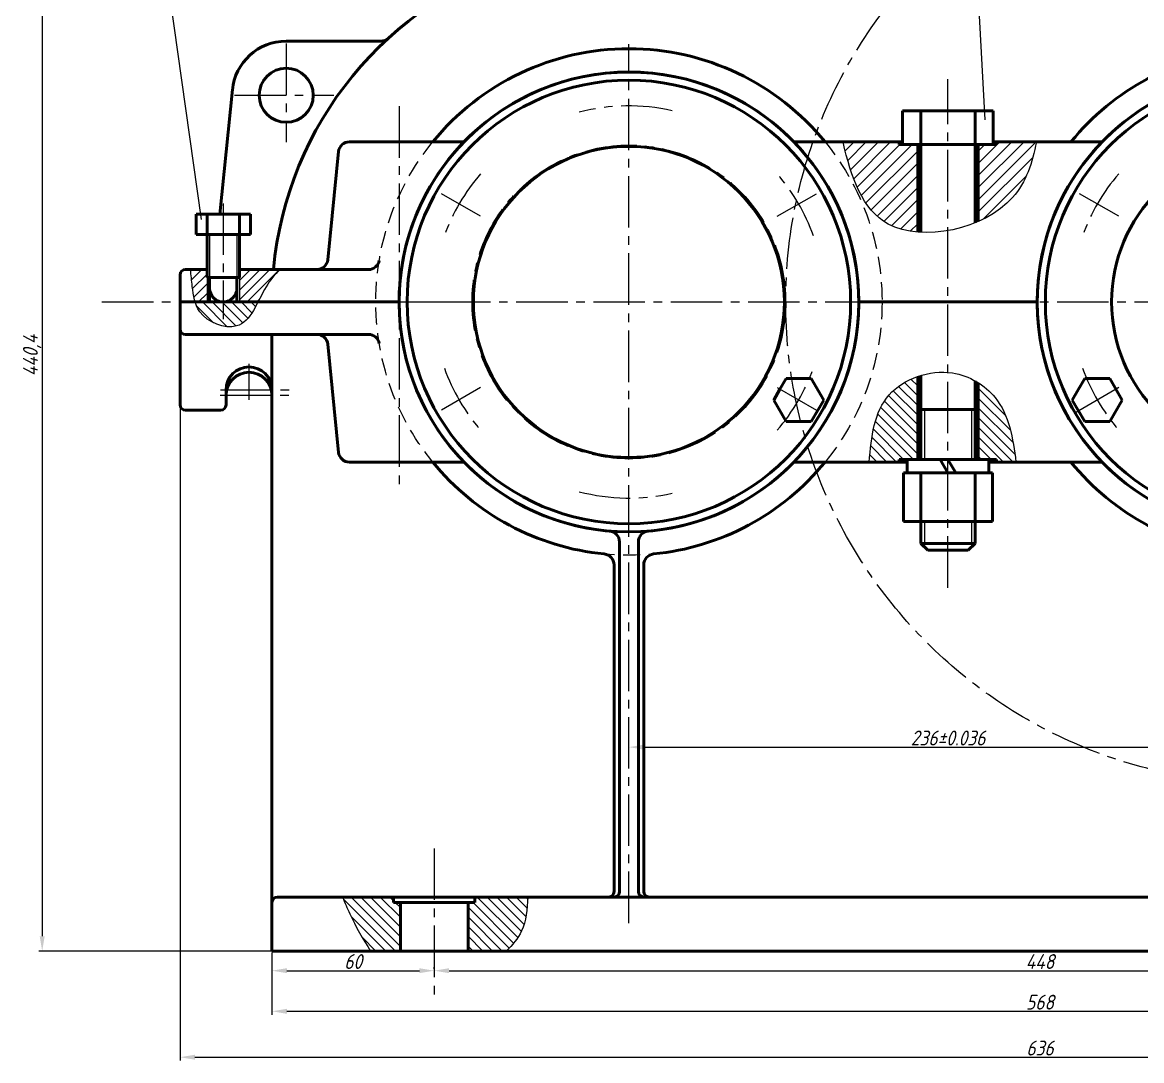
# Model space of a CAD drawing. Header units: millimetres. Extents: x 193 to 2720, y 325 to 2799.
# Drawn here: x 192.8 to 606.7, y 1022.8 to 1406.6 of the extents above; entities that cross this region are included whole.
import ezdxf

# ---------------------------------------------------------------- set-up
doc = ezdxf.new("R2010")
doc.units = ezdxf.units.MM
doc.linetypes.add('CENTER2', pattern=[28.575, 19.05, -3.175, 3.175, -3.175])
doc.linetypes.add('DASHED2', pattern=[9.525, 6.35, -3.175])
for name, color, linetype in [('标注', 191, 'Continuous'), ('点划线', 151, 'CENTER2'), ('细实线', 7, 'Continuous'), ('虚线', 7, 'DASHED2')]:
    doc.layers.add(name, color=color, linetype=linetype)
doc.layers.add('粗实线', color=7, linetype='Continuous', lineweight=50)
doc.styles.get("Standard").update_dxf_attribs({"font": 'gbeitc.shx', "bigfont": 'gbcbig.shx'})
doc.dimstyles.new('副本 ISO-25', dxfattribs={"dimtxt": 5.5, "dimasz": 5.5, "dimexe": 1.25, "dimexo": 0.625, "dimtad": 1, "dimtoh": 1, "dimtxsty": 'Standard', "dimcen": 2.5, "dimadec": 0, "dimazin": 0, "dimtfac": 1, "dimtmove": 0, "dimatfit": 3, "dimfxl": 1, "dimarcsym": 0})

# ---------------------------------------------------------------- blocks, each defined once
blk = doc.blocks.new('*D13')
at = {"layer": 'Defpoints', "color": 0, "transparency": 16777216}
for p in [(285.07, 1063.25), (345.07, 1056.02), (345.07, 1056.02)]:
    blk.add_point(p, dxfattribs=at)
at = {"layer": '标注', "color": 0, "lineweight": -2, "transparency": 16777216}
for p, q in [((285.07, 1062.62), (285.07, 1054.77)), ((290.57, 1056.02), (339.57, 1056.02)), ((345.07, 1056.65), (345.07, 1057.27))]:
    blk.add_line(p, q, dxfattribs=at)
at = {"layer": '标注', "color": 0, "transparency": 16777216}
for points in [[(290.57, 1056.94), (290.57, 1055.11), (285.07, 1056.02)], [(339.57, 1056.94), (339.57, 1055.11), (345.07, 1056.02)]]:
    blk.add_solid(points, dxfattribs=at)
at = {"layer": '标注', "color": 0, "transparency": 16777216, "insert": (315.07, 1059.4), "char_height": 5.5, "attachment_point": 5}
blk.add_mtext('60', dxfattribs=at)
blk = doc.blocks.new('*D14')
at = {"layer": 'Defpoints', "color": 0, "transparency": 16777216}
for p in [(345.07, 1056.02), (793.07, 1056.02), (793.07, 1056.02)]:
    blk.add_point(p, dxfattribs=at)
at = {"layer": '标注', "color": 0, "lineweight": -2, "transparency": 16777216}
for p, q in [((345.07, 1056.65), (345.07, 1057.27)), ((350.57, 1056.02), (787.57, 1056.02)), ((793.07, 1056.65), (793.07, 1057.27))]:
    blk.add_line(p, q, dxfattribs=at)
at = {"layer": '标注', "color": 0, "transparency": 16777216}
for points in [[(350.57, 1056.94), (350.57, 1055.11), (345.07, 1056.02)], [(787.57, 1056.94), (787.57, 1055.11), (793.07, 1056.02)]]:
    blk.add_solid(points, dxfattribs=at)
at = {"layer": '标注', "color": 0, "transparency": 16777216, "insert": (569.07, 1059.4), "char_height": 5.5, "attachment_point": 5}
blk.add_mtext('448', dxfattribs=at)
blk = doc.blocks.new('*D15')
at = {"layer": 'Defpoints', "color": 0, "transparency": 16777216}
for p in [(285.07, 1063.25), (853.07, 1063.25), (853.07, 1041.01)]:
    blk.add_point(p, dxfattribs=at)
at = {"layer": '标注', "color": 0, "lineweight": -2, "transparency": 16777216}
for p, q in [((285.07, 1062.62), (285.07, 1039.76)), ((853.07, 1062.62), (853.07, 1039.76)), ((290.57, 1041.01), (847.57, 1041.01))]:
    blk.add_line(p, q, dxfattribs=at)
at = {"layer": '标注', "color": 0, "transparency": 16777216}
for points in [[(290.57, 1041.93), (290.57, 1040.09), (285.07, 1041.01)], [(847.57, 1041.93), (847.57, 1040.09), (853.07, 1041.01)]]:
    blk.add_solid(points, dxfattribs=at)
at = {"layer": '标注', "color": 0, "transparency": 16777216, "insert": (569.07, 1044.38), "char_height": 5.5, "attachment_point": 5}
blk.add_mtext('568', dxfattribs=at)
blk = doc.blocks.new('*D16')
at = {"layer": 'Defpoints', "color": 0, "transparency": 16777216}
for p in [(887.07, 1267.25), (251.07, 1265.25), (887.07, 1024.03)]:
    blk.add_point(p, dxfattribs=at)
at = {"layer": '标注', "color": 0, "lineweight": -2, "transparency": 16777216}
for p, q in [((887.07, 1266.62), (887.07, 1022.78)), ((251.07, 1264.62), (251.07, 1022.78)), ((256.57, 1024.03), (881.57, 1024.03))]:
    blk.add_line(p, q, dxfattribs=at)
at = {"layer": '标注', "color": 0, "transparency": 16777216}
for points in [[(256.57, 1024.95), (256.57, 1023.11), (251.07, 1024.03)], [(881.57, 1024.95), (881.57, 1023.11), (887.07, 1024.03)]]:
    blk.add_solid(points, dxfattribs=at)
at = {"layer": '标注', "color": 0, "transparency": 16777216, "insert": (569.07, 1027.4), "char_height": 5.5, "attachment_point": 5}
blk.add_mtext('636', dxfattribs=at)
blk = doc.blocks.new('*D17')
at = {"layer": 'Defpoints', "color": 0, "transparency": 16777216}
for p in [(564.91, 1503.64), (200.1, 1063.25), (564.91, 1063.25)]:
    blk.add_point(p, dxfattribs=at)
at = {"layer": '标注', "color": 0, "lineweight": -2, "transparency": 16777216}
for p, q in [((564.29, 1503.64), (198.85, 1503.64)), ((200.1, 1498.14), (200.1, 1068.75)), ((564.29, 1063.25), (198.85, 1063.25))]:
    blk.add_line(p, q, dxfattribs=at)
at = {"layer": '标注', "color": 0, "transparency": 16777216}
for points in [[(199.18, 1498.14), (201.02, 1498.14), (200.1, 1503.64)], [(199.18, 1068.75), (201.02, 1068.75), (200.1, 1063.25)]]:
    blk.add_solid(points, dxfattribs=at)
at = {"layer": '标注', "color": 0, "transparency": 16777216, "insert": (196.38, 1283.45), "char_height": 5.5, "attachment_point": 5, "rotation": 90}
blk.add_mtext('440,4', dxfattribs=at)
blk = doc.blocks.new('*D25')
at = {"layer": 'Defpoints', "color": 0, "transparency": 16777216}
for p in [(417.07, 1138.67), (653.07, 1138.67), (653.07, 1138.67)]:
    blk.add_point(p, dxfattribs=at)
at = {"layer": '标注', "color": 0, "lineweight": -2, "transparency": 16777216}
for p, q in [((417.07, 1139.29), (417.07, 1139.92)), ((422.57, 1138.67), (647.57, 1138.67)), ((653.07, 1139.29), (653.07, 1139.92))]:
    blk.add_line(p, q, dxfattribs=at)
at = {"layer": '标注', "color": 0, "transparency": 16777216}
for points in [[(422.57, 1139.59), (422.57, 1137.75), (417.07, 1138.67)], [(647.57, 1139.59), (647.57, 1137.75), (653.07, 1138.67)]]:
    blk.add_solid(points, dxfattribs=at)
at = {"layer": '标注', "color": 0, "transparency": 16777216, "insert": (535.07, 1142.04), "char_height": 5.5, "attachment_point": 5}
blk.add_mtext('236%%P0.036', dxfattribs=at)

msp = doc.modelspace()

# ---------------------------------------------------------------- hatches: boundary and pattern name
at = {"layer": '细实线', "transparency": 33554687}
h = msp.add_hatch(dxfattribs=at)
h.set_pattern_fill('ANSI31', color=256)
edge = h.paths.add_edge_path()
edge.add_spline(control_points=[(546.2728, 1333.0143), (551.2375, 1335.2093), (562.5619, 1342.859), (566.278, 1354.7721), (567.7457, 1362.4424)], knot_values=[8.82609445, 8.82609445, 8.82609445, 8.82609445, 23.45830684, 46.04172414, 46.04172414, 46.04172414, 46.04172414], degree=3, periodic=0)
edge.add_line((567.7457, 1362.4424), (553.0728, 1362.4424))
edge.add_line((553.0728, 1362.4424), (553.0728, 1361.4424))
edge.add_line((553.0728, 1361.4424), (546.2728, 1361.4424))
edge.add_line((546.2728, 1361.4424), (546.2728, 1333.0143))
edge = h.paths.add_edge_path()
edge.add_line((523.8728, 1361.4424), (517.0728, 1361.4424))
edge.add_line((517.0728, 1361.4424), (517.0728, 1362.4424))
edge.add_line((517.0728, 1362.4424), (496.2503, 1362.4424))
edge.add_spline(control_points=[(496.2503, 1362.4424), (499.3177, 1349.3056), (504.6283, 1333.3728), (519.8538, 1329.3643), (523.8728, 1329.0239)], knot_values=[66.87109506, 66.87109506, 66.87109506, 66.87109506, 102.34461932, 113.92729236, 113.92729236, 113.92729236, 113.92729236], degree=3, periodic=0)
edge.add_line((523.8728, 1329.0239), (523.8728, 1361.4424))
h.paths.add_polyline_path([(560.0379, 1245.3059), (560.1901, 1244.0532), (560.1737, 1244.1906), (560.1572, 1244.3279), (560.1407, 1244.4653), (560.1242, 1244.6025), (560.1075, 1244.7398), (560.0908, 1244.877), (560.074, 1245.0141), (560.0571, 1245.1512), (560.0401, 1245.2882)])
h.paths.add_polyline_path([(552.629, 1267.7315), (552.5486, 1267.8318), (553.2604, 1266.9025), (553.2506, 1266.916), (553.1749, 1267.0191), (553.0987, 1267.1219), (553.0219, 1267.2244), (552.9445, 1267.3265), (552.8666, 1267.4282), (552.788, 1267.5297), (552.7088, 1267.6307)])
h.paths.add_polyline_path([(551.7868, 1268.7317), (552.5486, 1267.8318), (552.4676, 1267.9319), (552.386, 1268.0315), (552.3038, 1268.1309), (552.221, 1268.2298), (552.1376, 1268.3284), (552.0536, 1268.4266), (551.969, 1268.5245), (551.8839, 1268.622), (551.7981, 1268.7191)])
h.paths.add_polyline_path([(558.9177, 1252.5698), (558.8917, 1252.7016), (559.1208, 1251.4931), (559.1177, 1251.5105), (559.0935, 1251.6434), (559.0691, 1251.7761), (559.0444, 1251.9088), (559.0196, 1252.0412), (558.9945, 1252.1736), (558.9691, 1252.3058), (558.9436, 1252.4379)])
h.paths.add_polyline_path([(558.6422, 1253.8982), (558.8917, 1252.7016), (558.8654, 1252.8333), (558.8389, 1252.9648), (558.8121, 1253.0962), (558.785, 1253.2274), (558.7577, 1253.3585), (558.7302, 1253.4894), (558.7024, 1253.6202), (558.6743, 1253.7508), (558.6459, 1253.8813)])
h.paths.add_polyline_path([(550.9762, 1269.6003), (551.7845, 1268.7343), (551.7118, 1268.8158), (551.6248, 1268.9121), (551.5373, 1269.0081), (551.4493, 1269.1037), (551.3606, 1269.1989), (551.2714, 1269.2937), (551.1816, 1269.388), (551.0913, 1269.482), (551.0004, 1269.5756)])
h.paths.add_polyline_path([(558.3701, 1255.0822), (558.6414, 1253.9017), (558.6173, 1254.0116), (558.5884, 1254.1417), (558.5593, 1254.2717), (558.5298, 1254.4016), (558.5001, 1254.5312), (558.4701, 1254.6607), (558.4398, 1254.7901), (558.4092, 1254.9193), (558.3783, 1255.0483)])
h.paths.add_polyline_path([(559.1215, 1251.4895), (559.3318, 1250.2736), (559.3259, 1250.3092), (559.3036, 1250.4431), (559.2811, 1250.577), (559.2583, 1250.7107), (559.2354, 1250.8443), (559.2123, 1250.9778), (559.189, 1251.1112), (559.1654, 1251.2444), (559.1416, 1251.3775)])
h.paths.add_polyline_path([(553.2624, 1266.8997), (553.9239, 1265.9448), (553.9054, 1265.9729), (553.8349, 1266.079), (553.7638, 1266.1848), (553.6922, 1266.2902), (553.62, 1266.3954), (553.5473, 1266.5002), (553.474, 1266.6046), (553.4001, 1266.7088), (553.3256, 1266.8125)])
h.paths.add_polyline_path([(550.1192, 1270.4352), (550.9721, 1269.6044), (550.909, 1269.6688), (550.817, 1269.7616), (550.7244, 1269.8539), (550.6314, 1269.9459), (550.5377, 1270.0374), (550.4436, 1270.1285), (550.3489, 1270.2192), (550.2537, 1270.3094), (550.1579, 1270.3993)])
h.paths.add_polyline_path([(558.0731, 1256.2525), (558.3687, 1255.088), (558.3471, 1255.1771), (558.3157, 1255.3058), (558.2839, 1255.4342), (558.2518, 1255.5626), (558.2194, 1255.6907), (558.1867, 1255.8186), (558.1537, 1255.9464), (558.1204, 1256.074), (558.0867, 1256.2014)])
h.paths.add_polyline_path([(559.3328, 1250.2676), (559.5268, 1249.0443), (559.5185, 1249.0988), (559.4978, 1249.2337), (559.477, 1249.3685), (559.4559, 1249.5032), (559.4347, 1249.6378), (559.4133, 1249.7723), (559.3918, 1249.9067), (559.37, 1250.0409), (559.3481, 1250.1751)])
h.paths.add_polyline_path([(553.927, 1265.94), (554.5413, 1264.9598), (554.5151, 1265.0038), (554.4495, 1265.1127), (554.3834, 1265.2213), (554.3167, 1265.3296), (554.2495, 1265.4376), (554.1818, 1265.5453), (554.1135, 1265.6527), (554.0447, 1265.7598), (553.9753, 1265.8665)])
h.paths.add_polyline_path([(549.218, 1271.2341), (550.114, 1270.44), (550.0616, 1270.4886), (549.9648, 1270.5776), (549.8675, 1270.6661), (549.7697, 1270.7541), (549.6713, 1270.8418), (549.5725, 1270.9289), (549.4731, 1271.0156), (549.3732, 1271.1019), (549.2729, 1271.1877)])
h.paths.add_polyline_path([(557.7491, 1257.4077), (558.0713, 1256.2593), (558.0528, 1256.3286), (558.0185, 1256.4557), (557.9839, 1256.5825), (557.9489, 1256.7092), (557.9137, 1256.8356), (557.8781, 1256.9619), (557.8421, 1257.088), (557.8058, 1257.2139), (557.7692, 1257.3395)])
h.paths.add_polyline_path([(559.5279, 1249.0371), (559.708, 1247.8064), (559.6975, 1247.8805), (559.6782, 1248.0162), (559.6588, 1248.1519), (559.6392, 1248.2874), (559.6195, 1248.4229), (559.5996, 1248.5582), (559.5796, 1248.6935), (559.5594, 1248.8287), (559.539, 1248.9638)])
h.paths.add_polyline_path([(554.5448, 1264.9539), (555.1147, 1263.9488), (555.0818, 1264.0097), (555.0209, 1264.1214), (554.9595, 1264.2327), (554.8975, 1264.3438), (554.8351, 1264.4545), (554.7721, 1264.565), (554.7087, 1264.6751), (554.6447, 1264.785), (554.5801, 1264.8945)])
h.paths.add_polyline_path([(548.275, 1271.9946), (549.2126, 1271.2387), (549.172, 1271.273), (549.0707, 1271.3579), (548.9688, 1271.4423), (548.8665, 1271.5262), (548.7637, 1271.6096), (548.6604, 1271.6926), (548.5566, 1271.7751), (548.4524, 1271.8571), (548.3476, 1271.9386)])
h.paths.add_polyline_path([(557.3958, 1258.5468), (557.7471, 1257.4145), (557.7322, 1257.465), (557.6949, 1257.5903), (557.6572, 1257.7154), (557.6192, 1257.8402), (557.5808, 1257.9649), (557.542, 1258.0894), (557.5029, 1258.2136), (557.4634, 1258.3376), (557.4236, 1258.4614)])
h.paths.add_polyline_path([(559.709, 1247.7991), (559.8775, 1246.5611), (559.865, 1246.6556), (559.8469, 1246.792), (559.8287, 1246.9283), (559.8103, 1247.0646), (559.7919, 1247.2008), (559.7733, 1247.3369), (559.7545, 1247.4729), (559.7357, 1247.6089), (559.7167, 1247.7447)])
h.paths.add_polyline_path([(555.1179, 1263.9428), (555.6463, 1262.9129), (555.6076, 1262.992), (555.5511, 1263.1062), (555.4942, 1263.2202), (555.4367, 1263.3338), (555.3788, 1263.4472), (555.3204, 1263.5603), (555.2615, 1263.6731), (555.2021, 1263.7856), (555.1422, 1263.8978)])
h.paths.add_polyline_path([(547.2925, 1272.7143), (548.2703, 1271.9982), (548.2425, 1272.0197), (548.1368, 1272.1002), (548.0307, 1272.1802), (547.9241, 1272.2598), (547.8171, 1272.3388), (547.7096, 1272.4173), (547.6017, 1272.4953), (547.4933, 1272.5728), (547.3845, 1272.6498)])
h.paths.add_polyline_path([(557.011, 1259.6683), (557.394, 1258.5523), (557.3833, 1258.585), (557.3428, 1258.7084), (557.3018, 1258.8316), (557.2604, 1258.9545), (557.2187, 1259.0773), (557.1765, 1259.1998), (557.134, 1259.322), (557.0911, 1259.4441), (557.0478, 1259.5659)])
h.paths.add_polyline_path([(559.8783, 1246.555), (560.0374, 1245.3096), (560.023, 1245.4252), (560.0059, 1245.5622), (559.9886, 1245.6991), (559.9713, 1245.8359), (559.9538, 1245.9727), (559.9363, 1246.1094), (559.9186, 1246.246), (559.9009, 1246.3826), (559.883, 1246.5192)])
h.paths.add_polyline_path([(555.6488, 1262.9078), (556.1382, 1261.8533), (556.0945, 1261.9519), (556.0423, 1262.0685), (555.9896, 1262.1849), (555.9364, 1262.301), (555.8828, 1262.4169), (555.8287, 1262.5324), (555.7741, 1262.6478), (555.7191, 1262.7628), (555.6636, 1262.8776)])
h.paths.add_polyline_path([(546.2728, 1273.3907), (547.2895, 1272.7163), (547.2753, 1272.7263), (547.1656, 1272.8023), (547.0555, 1272.8777), (546.9449, 1272.9526), (546.834, 1273.0269), (546.7226, 1273.1008), (546.6108, 1273.1741), (546.4985, 1273.2468), (546.3859, 1273.319)])
h.paths.add_polyline_path([(556.5925, 1260.7712), (557.0098, 1259.6716), (557.0041, 1259.6875), (556.96, 1259.8089), (556.9155, 1259.93), (556.8706, 1260.0509), (556.8253, 1260.1715), (556.7796, 1260.2919), (556.7334, 1260.4121), (556.6868, 1260.5321), (556.6399, 1260.6518)])
h.paths.add_polyline_path([(556.1396, 1261.8502), (556.5925, 1260.7712), (556.5446, 1260.8904), (556.4964, 1261.0094), (556.4477, 1261.1281), (556.3985, 1261.2465), (556.349, 1261.3647), (556.299, 1261.4827), (556.2485, 1261.6003), (556.1976, 1261.7178), (556.1463, 1261.835)])
h = msp.add_hatch(dxfattribs=at)
h.set_pattern_fill('ANSI31', color=256, scale=0.8)
edge = h.paths.add_edge_path()
edge.add_spline(control_points=[(279.9302, 1303.2478), (280.9134, 1305.1483), (283.1704, 1309.7589), (286.0919, 1313.3652), (287.8914, 1315.2478)], knot_values=[10.12691389, 10.12691389, 10.12691389, 10.12691389, 15.93854487, 23.76057721, 23.76057721, 23.76057721, 23.76057721], degree=3, periodic=0)
edge.add_line((287.8914, 1315.2478), (285.6194, 1315.2478))
edge.add_line((285.6194, 1315.2478), (273.0728, 1315.2478))
edge.add_line((273.0728, 1315.2478), (273.0728, 1311.2478))
edge.add_line((273.0728, 1311.2478), (273.0728, 1303.2478))
edge.add_line((273.0728, 1303.2478), (279.9302, 1303.2478))
edge = h.paths.add_edge_path()
edge.add_line((261.0728, 1311.2478), (261.0728, 1315.2478))
edge.add_line((261.0728, 1315.2478), (254.9208, 1315.2478))
edge.add_spline(control_points=[(254.9208, 1315.2478), (255.1416, 1313.1776), (255.579, 1309.1858), (256.0738, 1305.0803), (256.6265, 1303.2478)], knot_values=[54.76938554, 54.76938554, 54.76938554, 54.76938554, 61.03180873, 66.75475857, 66.75475857, 66.75475857, 66.75475857], degree=3, periodic=0)
edge.add_line((256.6265, 1303.2478), (261.0728, 1303.2478))
edge.add_line((261.0728, 1303.2478), (261.0728, 1311.2478))
h = msp.add_hatch(dxfattribs=at)
h.set_pattern_fill('ANSI31', color=256, scale=0.8, angle=90)
edge = h.paths.add_edge_path()
edge.add_spline(control_points=[(267.0728, 1294.3042), (268.7934, 1293.9527), (274.7582, 1293.9251), (277.8301, 1299.1885), (279.9302, 1303.2478)], knot_values=[23.76057721, 23.76057721, 23.76057721, 23.76057721, 28.7071572, 41.11997957, 41.11997957, 41.11997957, 41.11997957], degree=3, periodic=0)
edge.add_line((279.9302, 1303.2478), (267.0728, 1303.2478))
edge.add_line((267.0728, 1303.2478), (267.0728, 1294.3042))
edge = h.paths.add_edge_path()
edge.add_line((267.0728, 1303.2478), (261.0728, 1303.2478))
edge.add_line((261.0728, 1303.2478), (256.6265, 1303.2478))
edge.add_spline(control_points=[(256.6265, 1303.2478), (257.0147, 1301.9607), (258.8629, 1297.804), (263.7232, 1294.9884), (267.0728, 1294.3042)], knot_values=[41.11997957, 41.11997957, 41.11997957, 41.11997957, 45.1395617, 54.76938554, 54.76938554, 54.76938554, 54.76938554], degree=3, periodic=0)
edge.add_line((267.0728, 1294.3042), (267.0728, 1303.2478))
h = msp.add_hatch(dxfattribs=at)
h.set_pattern_fill('ANSI31', color=256, scale=0.8, angle=90)
edge = h.paths.add_edge_path()
edge.add_spline(control_points=[(523.8728, 1275.7011), (519.7373, 1274.2616), (508.1878, 1266.9615), (506.6851, 1253.395), (505.9334, 1244.0532)], knot_values=[1.58869192, 1.58869192, 1.58869192, 1.58869192, 14.02455275, 40.02190733, 40.02190733, 40.02190733, 40.02190733], degree=3, periodic=0)
edge.add_line((505.9334, 1244.0532), (517.0728, 1244.0532))
edge.add_line((517.0728, 1244.0532), (517.0728, 1245.0532))
edge.add_line((517.0728, 1245.0532), (523.8728, 1245.0532))
edge.add_line((523.8728, 1245.0532), (523.8728, 1275.7011))
edge = h.paths.add_edge_path()
edge.add_spline(control_points=[(560.1901, 1244.0532), (559.1413, 1252.8723), (557.2311, 1264.2999), (548.6688, 1271.8805), (546.2728, 1273.3907)], knot_values=[62.29366291, 62.29366291, 62.29366291, 62.29366291, 87.45639214, 95.75040803, 95.75040803, 95.75040803, 95.75040803], degree=3, periodic=0)
edge.add_line((546.2728, 1273.3907), (546.2728, 1245.0532))
edge.add_line((546.2728, 1245.0532), (553.0728, 1245.0532))
edge.add_line((553.0728, 1245.0532), (553.0728, 1244.0532))
edge.add_line((553.0728, 1244.0532), (560.1901, 1244.0532))
h = msp.add_hatch(dxfattribs=at)
h.set_pattern_fill('ANSI31', color=256, scale=0.8, angle=90)
h.set_pattern_definition([(135, (0.2304, 0), (-1.796051, -1.796051), [])])
edge = h.paths.add_edge_path()
edge.add_spline(control_points=[(371.685, 1063.2478), (373.9898, 1065.5354), (378.7813, 1071.2202), (379.5358, 1078.7725), (379.692, 1083.2478)], knot_values=[3.38509121, 3.38509121, 3.38509121, 3.38509121, 12.8931943, 25.78588729, 25.78588729, 25.78588729, 25.78588729], degree=3, periodic=0)
edge.add_line((379.692, 1083.2478), (360.0728, 1083.2478))
edge.add_line((360.0728, 1083.2478), (360.0728, 1081.2478))
edge.add_line((360.0728, 1081.2478), (357.5728, 1081.2478))
edge.add_line((357.5728, 1081.2478), (357.5728, 1063.2478))
edge.add_line((357.5728, 1063.2478), (371.685, 1063.2478))
h.paths.add_polyline_path([(321.0513, 1063.9868), (321.5094, 1063.2478), (332.5728, 1063.2478), (332.5728, 1081.2478), (330.0728, 1081.2478), (330.0728, 1083.2478), (311.1982, 1083.2478), (311.5208, 1082.4422), (311.8473, 1081.6386), (312.1784, 1080.8371), (312.5146, 1080.0382), (312.8565, 1079.2422), (313.2048, 1078.4492), (313.5601, 1077.6597), (313.923, 1076.8739), (314.2937, 1076.092), (314.6721, 1075.3138), (315.0578, 1074.5392), (315.4505, 1073.7681), (315.8498, 1073.0002), (316.2556, 1072.2355), (316.6675, 1071.4738), (317.0851, 1070.7148), (317.5081, 1069.9586), (317.9363, 1069.2049), (318.3693, 1068.4536), (318.8068, 1067.7045), (319.2486, 1066.9574), (319.6942, 1066.2123), (320.1434, 1065.4689), (320.5959, 1064.7271)])

# ---------------------------------------------------------------- linework, layer by layer
at = {"layer": '标注'}
for p, q in [((259.0507, 1333.721), (219.7468, 1611.7742)), ((548.7659, 1370.611), (535.684, 1611.7742))]:
    msp.add_line(p, q, dxfattribs=at)
at = {"layer": '点划线'}
for p, q in [((290.3306, 1398.7954), (290.3306, 1362.3803)), ((417.0728, 1073.5877), (417.0728, 1398.5043)), ((535.0728, 1197.5752), (535.0728, 1385.5788)), ((271.2472, 1379.6704), (307.89, 1379.6704)), ((332.0728, 1375.6447), (332.0728, 1234.7878)), ((362.2183, 1334.918), (347.7362, 1343.2793)), ((471.9273, 1334.918), (486.4094, 1343.2793)), ((598.2183, 1334.918), (583.7362, 1343.2793)), ((267.0728, 1339.7083), (267.0728, 1296.9107)), ((222.1774, 1303.2478), (312.8402, 1303.2478)), ((318.2387, 1303.2478), (898.8296, 1303.2478)), ((332.0728, 1303.2478), (356.0728, 1303.2478)), ((276.5728, 1280.3339), (276.5728, 1267.0477)), ((266.0395, 1270.7478), (291.4828, 1270.7478)), ((362.2183, 1271.5775), (347.7362, 1263.2163)), ((471.9273, 1271.5775), (486.4094, 1263.2163)), ((598.2183, 1271.5775), (581.9434, 1262.1812)), ((265.9079, 1268.7478), (293.1497, 1268.7478)), ((345.0728, 1101.2425), (345.0728, 1046.5509))]:
    msp.add_line(p, q, dxfattribs=at)
for centre, radius in [((653.0728, 1303.2478), 178), ((417.0728, 1303.2478), 58)]:
    msp.add_circle(centre, radius, dxfattribs=at)
for centre, start, end in [((417.0728, 1303.2478), 77.211975, 104.669574), ((417.0728, 1303.2478), 139.146722, 160.276619), ((417.0728, 1303.2478), 19.723381, 40.853278), ((653.0728, 1303.2478), 139.146722, 160.276619), ((417.0728, 1303.2478), 199.723381, 220.853278), ((417.0728, 1303.2478), 319.146722, 340.276619), ((653.0728, 1303.2478), 199.723381, 220.853278), ((417.0728, 1303.2478), 255.330426, 282.788025)]:
    msp.add_arc(centre, 72.5, start, end, dxfattribs=at)
at = {"layer": '粗实线'}
for p, q in [((290.3306, 1399.6704), (325.3597, 1399.6704)), ((270.4391, 1381.7504), (265.8388, 1335.7478)), ((551.8378, 1373.9424), (518.3078, 1373.9424)), ((518.3078, 1373.9424), (518.3078, 1361.4424)), ((525.0728, 1361.4424), (525.0728, 1373.9424)), ((545.0728, 1361.4424), (545.0728, 1373.9424)), ((551.8378, 1361.4424), (551.8378, 1373.9424)), ((332.0728, 1362.4424), (313.6928, 1362.4424)), ((356.0728, 1362.4424), (332.0728, 1362.4424)), ((478.0728, 1362.4424), (518.3078, 1362.4424)), ((517.0728, 1361.4424), (517.0728, 1362.4424)), ((551.8378, 1362.4424), (553.0728, 1362.4424)), ((551.8378, 1362.4424), (553.0728, 1362.4424)), ((551.8378, 1362.4424), (592.0728, 1362.4424)), ((553.0728, 1362.4424), (553.0728, 1361.4424)), ((309.7126, 1358.8404), (305.7136, 1318.8498)), ((553.0728, 1361.4424), (517.0728, 1361.4424)), ((523.8728, 1329.0239), (523.8728, 1361.4424)), ((525.0728, 1328.9418), (525.0728, 1361.4424)), ((545.0728, 1361.4424), (545.0728, 1332.5036)), ((546.2728, 1361.4424), (546.2728, 1333.0143)), ((277.0878, 1335.7478), (257.0578, 1335.7478)), ((257.0578, 1335.7478), (257.0578, 1328.2478)), ((261.0728, 1328.2478), (261.0728, 1335.7478)), ((273.0728, 1328.2478), (273.0728, 1335.7478)), ((277.0878, 1328.2478), (277.0878, 1335.7478)), ((257.0578, 1328.2478), (261.0728, 1328.2478)), ((273.0728, 1328.2478), (261.0728, 1328.2478)), ((261.0728, 1313.1873), (261.0728, 1328.2478)), ((261.0728, 1328.2478), (273.0728, 1328.2478)), ((267.0728, 1328.2478), (261.0728, 1328.2478)), ((267.0728, 1328.2478), (273.0728, 1328.2478)), ((273.0728, 1328.2478), (277.0878, 1328.2478)), ((273.0728, 1328.2478), (273.0728, 1323.2478)), ((261.0728, 1323.2478), (261.0728, 1312.3008)), ((273.0728, 1315.2478), (273.0728, 1323.2478)), ((251.0728, 1293.2478), (251.0728, 1313.2478)), ((261.0728, 1315.2478), (253.0728, 1315.2478)), ((267.0728, 1312.2478), (261.0728, 1312.2478)), ((262.0198, 1312.2478), (262.0198, 1311.2478)), ((267.0728, 1312.2478), (273.0728, 1312.2478)), ((272.1258, 1312.2478), (272.1258, 1311.2478)), ((285.6194, 1315.2478), (273.0728, 1315.2478)), ((273.0728, 1312.3008), (273.0728, 1315.2478)), ((285.6194, 1315.2478), (301.7334, 1315.2478)), ((301.7334, 1315.2478), (320.773, 1315.2478)), ((262.0198, 1311.2478), (262.0198, 1308.3008)), ((262.0198, 1308.3008), (262.0198, 1303.2478)), ((272.1258, 1311.2478), (272.1258, 1308.3008)), ((272.1258, 1309.7743), (272.1258, 1303.2478)), ((251.0728, 1303.2478), (312.7543, 1303.2478)), ((261.0728, 1303.2478), (273.0728, 1303.2478)), ((312.7543, 1303.2478), (318.2387, 1303.2478)), ((318.2387, 1303.2478), (332.0728, 1303.2478)), ((502.0728, 1303.2478), (568.0728, 1303.2478)), ((251.0728, 1265.2478), (251.0728, 1293.2478)), ((283.0728, 1291.2478), (253.0728, 1291.2478)), ((283.0728, 1291.2478), (301.7334, 1291.2478)), ((285.0728, 1291.2478), (285.0728, 1263.2478)), ((301.7334, 1291.2478), (320.773, 1291.2478)), ((309.7126, 1247.6552), (305.7136, 1287.6458)), ((475.2408, 1274.9978), (472.9314, 1270.9978)), ((479.8596, 1274.9978), (475.2408, 1274.9978)), ((484.4785, 1274.9978), (479.8596, 1274.9978)), ((489.0973, 1266.9978), (484.4785, 1274.9978)), ((523.8728, 1275.7011), (523.8728, 1245.0532)), ((525.0728, 1245.0532), (525.0728, 1276.0895)), ((585.6672, 1274.9978), (583.3578, 1270.9978)), ((590.286, 1274.9978), (585.6672, 1274.9978)), ((594.9048, 1274.9978), (590.286, 1274.9978)), ((599.5236, 1266.9978), (594.9048, 1274.9978)), ((268.0728, 1268.7478), (268.0728, 1270.7478)), ((285.0728, 1270.7478), (285.0728, 1268.7478)), ((472.9314, 1270.9978), (470.6221, 1266.9978)), ((545.0728, 1274.1032), (545.0728, 1245.0532)), ((546.2728, 1273.3907), (546.2728, 1245.0532)), ((583.3578, 1270.9978), (581.0484, 1266.9978)), ((268.0728, 1268.7478), (268.0728, 1267.2478)), ((268.0728, 1265.2478), (268.0728, 1267.2478)), ((470.6221, 1266.9978), (475.2409, 1258.9978)), ((489.0973, 1266.9978), (484.4784, 1258.9978)), ((581.0484, 1266.9978), (585.6672, 1258.9978)), ((599.5236, 1266.9978), (594.9048, 1258.9978)), ((253.0728, 1263.2478), (266.0728, 1263.2478)), ((285.0728, 1081.2478), (285.0728, 1263.2478)), ((545.0728, 1263.4424), (525.0728, 1263.4424)), ((475.2409, 1258.9978), (484.4784, 1258.9978)), ((585.6672, 1258.9978), (594.9048, 1258.9978)), ((332.0728, 1244.0532), (313.6928, 1244.0532)), ((356.0728, 1244.0532), (332.0728, 1244.0532)), ((478.0728, 1244.0532), (519.9728, 1244.0532)), ((553.0728, 1245.0532), (517.0728, 1245.0532)), ((517.0728, 1245.0532), (517.0728, 1244.0532)), ((519.9728, 1240.0532), (519.9728, 1245.0532)), ((532.1861, 1245.0532), (535.0728, 1240.0532)), ((535.0728, 1245.0532), (537.9596, 1240.0532)), ((550.1728, 1245.0532), (550.1728, 1240.0532)), ((550.1728, 1244.0532), (592.0728, 1244.0532)), ((553.0728, 1244.0532), (553.0728, 1245.0532)), ((518.5978, 1222.0532), (518.5978, 1240.0532)), ((518.5978, 1240.0532), (551.5478, 1240.0532)), ((550.1728, 1240.0532), (519.9728, 1240.0532)), ((525.0728, 1222.0532), (525.0728, 1240.0532)), ((545.0728, 1222.0532), (545.0728, 1240.0532)), ((551.5478, 1240.0532), (551.5478, 1222.0532)), ((551.5478, 1222.0532), (518.5978, 1222.0532)), ((525.0728, 1213.9424), (525.0728, 1222.0532)), ((545.0728, 1222.0532), (545.0728, 1213.9424)), ((413.5728, 1085.2478), (413.5728, 1214.5644)), ((420.5728, 1085.2478), (420.5728, 1214.5644)), ((525.0728, 1213.9424), (527.5728, 1211.4424)), ((525.0728, 1213.9424), (545.0728, 1213.9424)), ((545.0728, 1213.9424), (542.5728, 1211.4424)), ((542.5728, 1211.4424), (527.5728, 1211.4424)), ((411.5728, 1085.2478), (411.5728, 1206.0912)), ((422.5728, 1085.2478), (422.5728, 1206.0912)), ((285.0728, 1081.2478), (285.0728, 1063.2478)), ((293.0728, 1083.2478), (287.0728, 1083.2478)), ((293.0728, 1083.2478), (411.5728, 1083.2478)), ((330.0728, 1081.2478), (330.0728, 1083.2478)), ((360.0728, 1081.2478), (330.0728, 1081.2478)), ((332.5728, 1063.2478), (332.5728, 1081.2478)), ((357.5728, 1063.2478), (357.5728, 1081.2478)), ((360.0728, 1083.2478), (360.0728, 1081.2478)), ((411.5728, 1083.2478), (422.5728, 1083.2478)), ((422.5728, 1083.2478), (647.5728, 1083.2478)), ((285.0728, 1063.2478), (853.0728, 1063.2478))]:
    msp.add_line(p, q, dxfattribs=at)
for centre, radius in [((290.3306, 1379.6704), 10), ((417.0728, 1303.2478), 85), ((653.0728, 1303.2478), 85), ((417.0728, 1303.2478), 82), ((653.0728, 1303.2478), 82), ((417.0728, 1303.2478), 57.5), ((653.0728, 1303.2478), 57.5)]:
    msp.add_circle(centre, radius, dxfattribs=at)
for centre, radius, start, end in [((653.0728, 1303.2478), 200, 3.974181, 106.74637), ((417.0728, 1303.2478), 132, 106.74637, 174.784091), ((290.3306, 1379.6704), 20, 90, 174.548258), ((325.3597, 1403.6704), 4, 270, 312.404557), ((417.0728, 1303.2478), 93.62, 39.21899, 140.78101), ((653.0728, 1303.2478), 93.62, 95.53427, 140.78101), ((417.0728, 1303.2478), 85, 274.834029, 265.165971), ((653.0728, 1303.2478), 85, 274.834029, 265.165971), ((313.6928, 1358.4424), 4, 90, 174.289407), ((301.7334, 1319.2478), 4, 270, 354.289407), ((320.773, 1319.2478), 4, 270, 350.566607), ((253.0728, 1313.2478), 2, 90, 180), ((267.0728, 1308.3008), 5.053, 180, 0), ((253.0728, 1293.2478), 2, 180, 270), ((301.7334, 1287.2478), 4, 5.710593, 90), ((320.773, 1287.2478), 4, 9.433393, 90), ((276.5728, 1270.7478), 8.5, 0, 180), ((276.5728, 1268.7478), 8.5, 0, 180), ((253.0728, 1265.2478), 2, 180, 270), ((266.0728, 1265.2478), 2, 270, 0), ((313.6928, 1248.0532), 4, 185.710593, 270), ((417.0728, 1303.2478), 93.62, 219.21899, 264.415355), ((417.0728, 1303.2478), 93.62, 275.584645, 320.78101), ((653.0728, 1303.2478), 93.62, 219.21899, 264.415355), ((409.5728, 1214.5644), 4, 0, 85.165971), ((424.5728, 1214.5644), 4, 94.834029, 180), ((407.5728, 1206.0912), 4, 0, 84.415355), ((426.5728, 1206.0912), 4, 95.584645, 180), ((409.5728, 1085.2478), 2, 270, 0), ((411.5728, 1085.2478), 2, 270, 0), ((422.5728, 1085.2478), 2, 180, 270), ((424.5728, 1085.2478), 2, 180, 270), ((287.0728, 1081.2478), 2, 90, 180)]:
    msp.add_arc(centre, radius, start, end, dxfattribs=at)
at = {"layer": '细实线'}
for p, q in [((262.0198, 1328.2478), (262.0198, 1311.2478)), ((272.1258, 1328.2478), (272.1258, 1311.2478)), ((261.0728, 1312.3008), (261.0728, 1311.2478)), ((273.0728, 1312.3008), (273.0728, 1311.2478)), ((261.0728, 1311.2478), (261.0728, 1303.2478)), ((273.0728, 1311.2478), (273.0728, 1303.2478)), ((261.0728, 1303.2478), (273.0728, 1303.2478)), ((526.4258, 1263.4424), (526.4258, 1245.0532)), ((543.7198, 1263.4424), (543.7198, 1245.0532)), ((526.4258, 1222.0532), (526.4258, 1212.5894)), ((543.7198, 1222.0532), (543.7198, 1212.5894))]:
    msp.add_line(p, q, dxfattribs=at)
for points, knots in [([(567.7457, 1362.4424), (566.278, 1354.7721), (559.3255, 1332.4837), (508.6303, 1321.3658), (499.3177, 1349.3056), (496.2503, 1362.4424)], [8.82609445, 8.82609445, 8.82609445, 8.82609445, 31.40951175, 78.45376809, 113.92729236, 113.92729236, 113.92729236, 113.92729236]), ([(287.8914, 1315.2478), (286.0919, 1313.3652), (280.5105, 1306.4755), (275.5883, 1290.0134), (257.0373, 1297.2744), (255.7257, 1307.8471), (255.1416, 1313.1776), (254.9208, 1315.2478)], [10.12691389, 10.12691389, 10.12691389, 10.12691389, 17.94894623, 36.17339958, 50.74980341, 60.49233538, 66.75475857, 66.75475857, 66.75475857, 66.75475857]), ([(505.9334, 1244.0532), (506.6851, 1253.395), (508.67, 1271.3152), (535.1933, 1280.8107), (556.6637, 1267.6943), (559.1413, 1252.8723), (560.1901, 1244.0532)], [1.58869192, 1.58869192, 1.58869192, 1.58869192, 27.5860465, 52.35590259, 70.58767879, 95.75040803, 95.75040803, 95.75040803, 95.75040803]), ([(311.1982, 1083.2478), (312.0248, 1081.1701), (314.9165, 1074.2355), (318.7121, 1067.745), (321.5094, 1063.2478)], [4.72446521, 4.72446521, 4.72446521, 4.72446521, 11.42733225, 27.27237295, 27.27237295, 27.27237295, 27.27237295]), ([(379.692, 1083.2478), (379.5358, 1078.7725), (378.7813, 1071.2202), (373.9898, 1065.5354), (371.685, 1063.2478)], [3.38509121, 3.38509121, 3.38509121, 3.38509121, 16.2777842, 25.78588729, 25.78588729, 25.78588729, 25.78588729])]:
    msp.add_open_spline(points, degree=3, knots=knots, dxfattribs=at)
at = {"layer": '虚线'}
msp.add_circle((417.0728, 1303.2478), 93.62, dxfattribs=at)
msp.add_circle((417.0728, 1303.2478), 93.62, dxfattribs=at)

# ---------------------------------------------------------------- dimensions: what is measured, and where the dimension line sits
at = {"layer": '标注'}
for base, p1, p2, angle, picture, middle in [((200.0989, 1063.2478), (564.9101, 1503.6438), (564.9101, 1063.2478), 90, '*D17', (196.3802, 1283.4458)), ((887.0728, 1024.0294), (251.0728, 1265.2478), (887.0728, 1267.2478), 180, '*D16', (569.0728, 1027.4044))]:
    dim = msp.add_linear_dim(base=base, p1=p1, p2=p2, angle=angle, dimstyle='副本 ISO-25', dxfattribs=at)
    dim.commit()
    dim.dimension.update_dxf_attribs({"geometry": picture, "text_midpoint": middle})
dim = msp.add_linear_dim(base=(653.0728, 1138.6688), p1=(417.0728, 1138.6688), p2=(653.0728, 1138.6688), angle=180, text='<>%%P0.036', dimstyle='副本 ISO-25', dxfattribs=at)
dim.commit()
dim.dimension.update_dxf_attribs({"geometry": '*D25', "text_midpoint": (535.0728, 1142.0438)})
for base, p1, p2, picture, middle in [((345.0728, 1056.0227), (285.0728, 1063.2478), (345.0728, 1056.0227), '*D13', (315.0728, 1059.3977)), ((853.0728, 1041.0088), (285.0728, 1063.2478), (853.0728, 1063.2478), '*D15', (569.0728, 1044.3838)), ((793.0728, 1056.0227), (345.0728, 1056.0227), (793.0728, 1056.0227), '*D14', (569.0728, 1059.3977))]:
    dim = msp.add_linear_dim(base=base, p1=p1, p2=p2, dimstyle='副本 ISO-25', dxfattribs=at)
    dim.commit()
    dim.dimension.update_dxf_attribs({"geometry": picture, "text_midpoint": middle})

doc.saveas('drawing.dxf')
